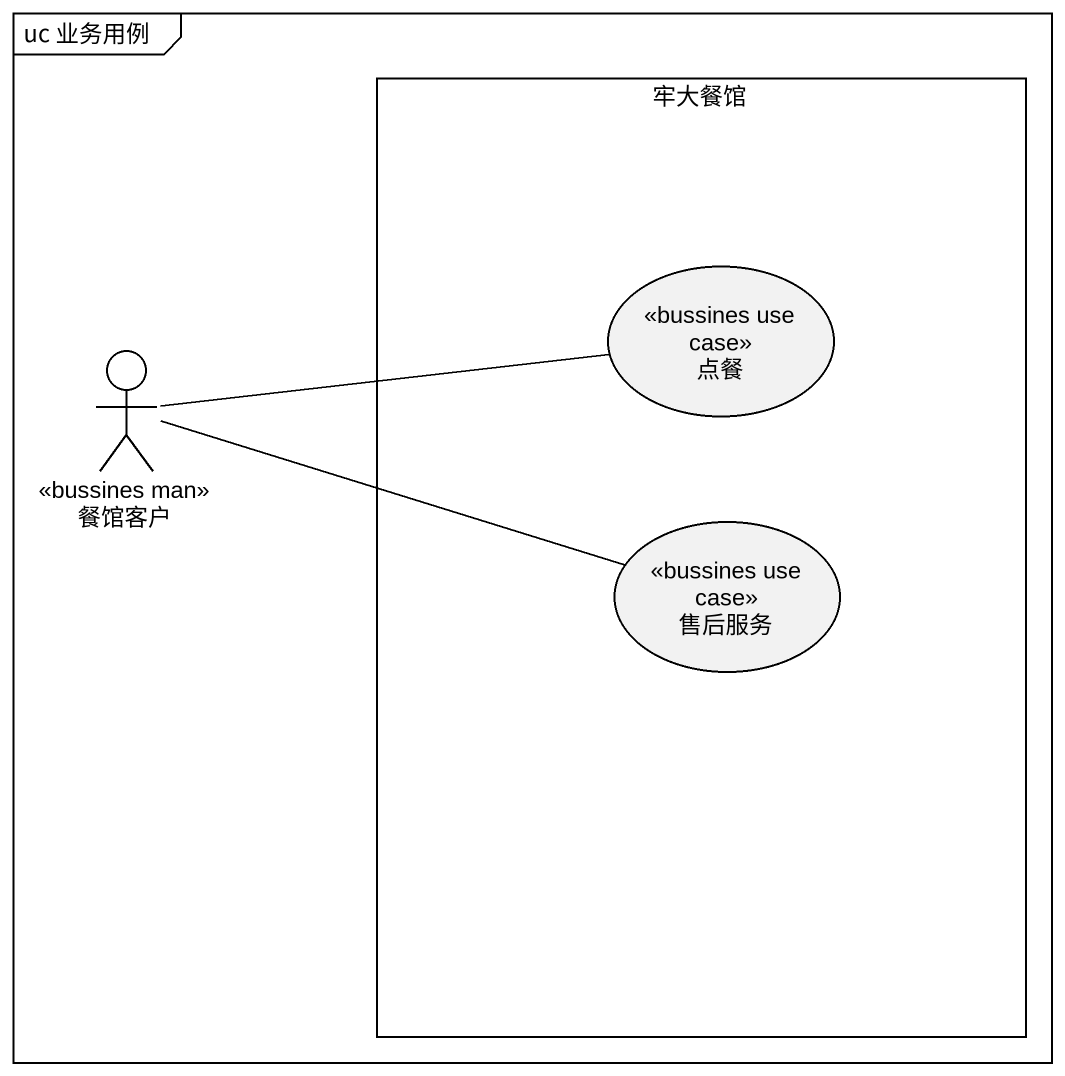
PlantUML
@startuml
mainframe uc 业务用例
rectangle 牢大餐馆 {
  usecase 点餐 <<bussines use case>>
  usecase 售后服务 <<bussines use case>>
}
actor 餐馆客户 <<bussines man>>
餐馆客户 -right- 点餐
餐馆客户 -right- 售后服务
@enduml
